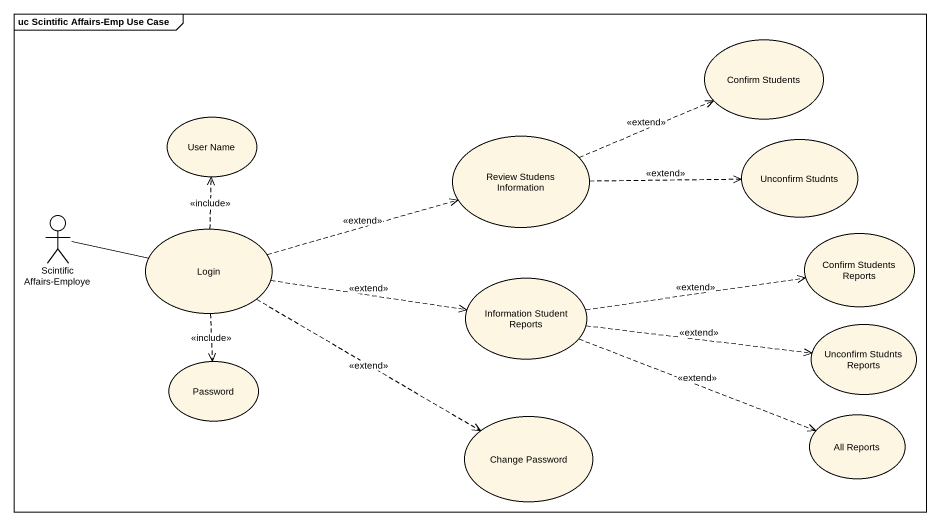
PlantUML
@startuml
mainframe uc Scintific Affairs-Emp Use Case
usecase "Confirm Students" as Confirm_Students
usecase "User Name" as User_Name
usecase "Review Studens Information" as Review_Studens_Information
usecase "Unconfirm Studnts" as Unconfirm_Studnts
actor "Scintific Affairs-Employe" as Scintific_Affairs_Employe
usecase Login
usecase "Confirm Students Reports" as Confirm_Students_Reports
usecase "Information Student Reports" as Information_Student_Reports
usecase "Unconfirm Studnts Reports" as Unconfirm_Studnts_Reports
usecase Password
usecase "Change Password" as Change_Password
usecase "All Reports" as All_Reports
Review_Studens_Information .right.> Confirm_Students : <<extend>>
Review_Studens_Information .right.> Unconfirm_Studnts : <<extend>>
Scintific_Affairs_Employe -right- Login
Login .up.> User_Name : <<include>>
Login .right.> Review_Studens_Information : <<extend>>
Login .right.> Information_Student_Reports : <<extend>>
Login ..> Password : <<include>>
Login .right.> Change_Password : <<extend>>
Information_Student_Reports .right.> Confirm_Students_Reports : <<extend>>
Information_Student_Reports .right.> Unconfirm_Studnts_Reports : <<extend>>
Information_Student_Reports .right.> All_Reports : <<extend>>
@enduml
